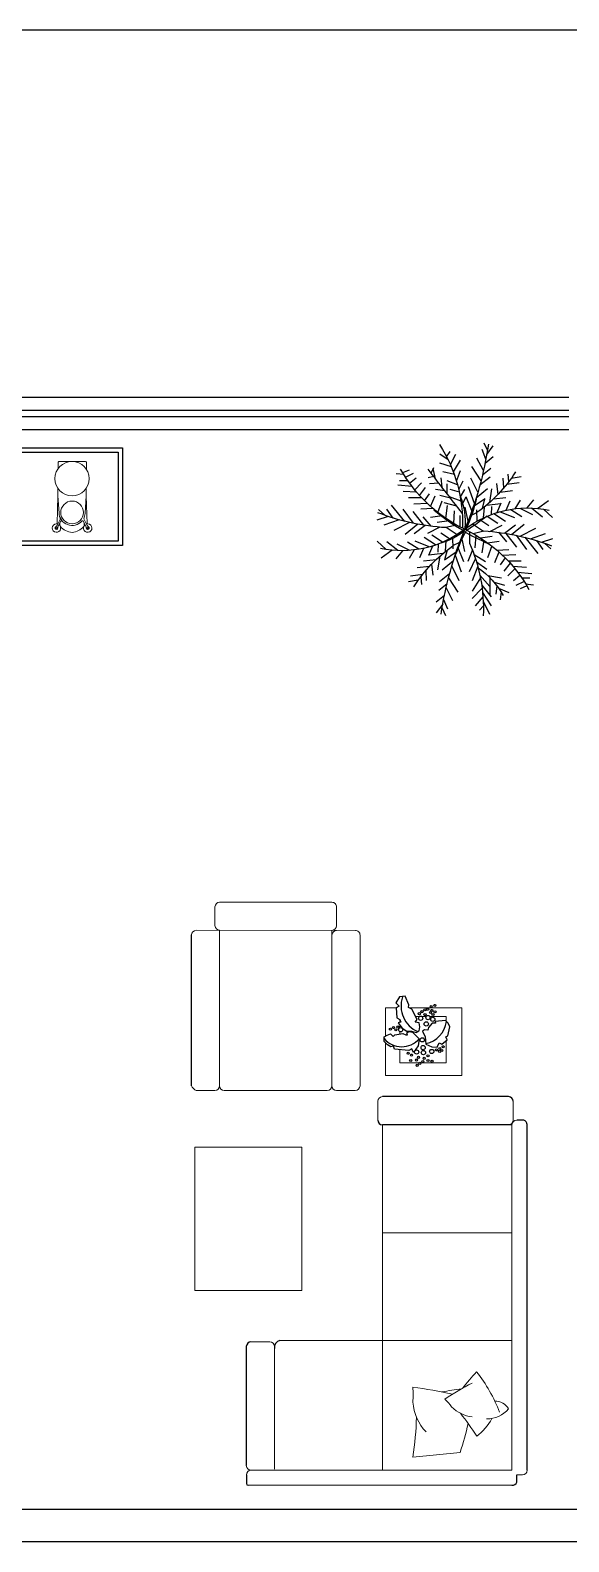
# Model space of a CAD drawing. Header units: inches. Extents: x 580771 to 672494, y 7715997 to 7829530.
# Drawn here: x 662281 to 662530, y 7725314 to 7726014 of the extents above; entities that cross this region are included whole.
import ezdxf

# ---------------------------------------------------------------- set-up
doc = ezdxf.new("R2010")
doc.units = ezdxf.units.IN
doc.header["$MEASUREMENT"] = 0
for name, color, linetype in [('1-ARQ-A', 1, 'Continuous'), ('P02', 2, 'Continuous'), ('parede', 6, 'Continuous'), ('PN010', 1, 'Continuous'), ('TOP_PALMEIRA', 30, 'Continuous'), ('VEGETAZIONE', 94, 'Continuous'), ('VEGETAÇÃO1', 96, 'Continuous')]:
    doc.layers.add(name, color=color, linetype=linetype)
doc.layers.add('A1-LG', color=7, linetype='Continuous', plot=False)
for name, color, linetype, lineweight in [('ARQ-02', 2, 'Continuous', 20), ('Hachura', 1, 'Continuous', 9), ('PROIEZIONI', 145, 'Continuous', 13)]:
    doc.layers.add(name, color=color, linetype=linetype, lineweight=lineweight)

# ---------------------------------------------------------------- blocks, each defined once
blk = doc.blocks.new('A$C740F6566')
at = {"layer": 'TOP_PALMEIRA'}
for p, q in [((2.239, 5.477, -3022.391), (2.019, 5.774, -3022.391)), ((2.215, 5.616, -3022.391), (2.326, 5.86, -3022.391)), ((3.62, 5.529, -3022.391), (3.487, 5.68, -3022.391)), ((3.615, 5.379, -3022.391), (3.826, 5.814, -3022.391)), ((2.296, 5.179, -3022.391), (2.018, 5.405, -3022.391)), ((2.268, 5.32, -3022.391), (2.399, 5.639, -3022.391)), ((2.351, 4.924, -3022.391), (2.575, 5.353, -3022.391)), ((3.575, 4.932, -3022.391), (3.237, 5.28, -3022.391)), ((3.606, 5.229, -3022.391), (3.337, 5.53, -3022.391)), ((3.562, 4.834, -3022.391), (3.887, 5.23, -3022.391)), ((3.593, 5.084, -3022.391), (3.887, 5.53, -3022.391)), ((3.841, 4.577, -3022.391), (3.834, 5.165, -3022.391)), ((4.219, 5.061, -3022.391), (4.187, 5.33, -3022.391)), ((1.408, 4.665, -3022.391), (1.074, 4.72, -3022.391)), ((1.489, 4.555, -3022.391), (1.518, 4.809, -3022.391)), ((1.662, 4.336, -3022.391), (1.68, 4.673, -3022.391)), ((2.383, 4.786, -3022.391), (2.103, 5.011, -3022.391)), ((2.47, 4.444, -3022.391), (2.129, 4.712, -3022.391)), ((2.435, 4.579, -3022.391), (2.75, 5.067, -3022.391)), ((2.542, 4.189, -3022.391), (2.785, 4.669, -3022.391)), ((3.519, 4.583, -3022.391), (3.237, 5.03, -3022.391)), ((3.426, 4.183, -3022.391), (3.237, 4.68, -3022.391)), ((3.5, 4.488, -3022.391), (3.837, 4.88, -3022.391)), ((3.983, 4.733, -3022.391), (4.337, 4.83, -3022.391)), ((4.076, 4.851, -3022.391), (4.037, 5.13, -3022.391)), ((4.135, 4.932, -3022.391), (4.487, 5.08, -3022.391)), ((4.862, 4.496, -3022.391), (4.641, 4.681, -3022.391)), ((5.003, 4.703, -3022.391), (4.728, 4.839, -3022.391)), ((5.098, 4.857, -3022.391), (4.868, 4.952, -3022.391)), ((5.056, 4.788, -3022.391), (5.323, 4.819, -3022.391)), ((1.556, 4.466, -3022.391), (1.141, 4.525, -3022.391)), ((1.788, 4.192, -3022.391), (1.367, 4.244, -3022.391)), ((1.857, 4.118, -3022.391), (1.897, 4.491, -3022.391)), ((2.139, 3.845, -3022.391), (2.064, 4.305, -3022.391)), ((2.599, 4.002, -3022.391), (2.213, 4.318, -3022.391)), ((2.662, 3.805, -3022.391), (2.861, 4.374, -3022.391)), ((3.35, 3.926, -3022.391), (3.137, 4.38, -3022.391)), ((3.383, 4.031, -3022.391), (3.737, 4.28, -3022.391)), ((3.766, 4.503, -3022.391), (4.237, 4.58, -3022.391)), ((4.359, 3.902, -3022.391), (4.187, 4.139, -3022.391)), ((4.528, 4.081, -3022.391), (4.319, 4.351, -3022.391)), ((4.69, 4.271, -3022.391), (4.455, 4.514, -3022.391)), ((4.622, 4.189, -3022.391), (5.083, 4.218, -3022.391)), ((4.778, 4.382, -3022.391), (5.265, 4.434, -3022.391)), ((4.921, 4.58, -3022.391), (5.202, 4.579, -3022.391)), ((0.316, 3.618, -3022.391), (0.01, 3.329, -3022.391)), ((0.516, 3.642, -3022.391), (0.147, 3.906, -3022.391)), ((0.717, 3.655, -3022.391), (0.341, 3.351, -3022.391)), ((0.867, 3.657, -3022.391), (0.641, 3.929, -3022.391)), ((1.122, 3.646, -3022.391), (0.685, 3.431, -3022.391)), ((1.425, 3.608, -3022.391), (1.042, 3.362, -3022.391)), ((1.269, 3.631, -3022.391), (1.094, 3.919, -3022.391)), ((1.581, 3.578, -3022.391), (1.447, 3.899, -3022.391)), ((2.011, 3.964, -3022.391), (1.588, 4.012, -3022.391)), ((1.888, 3.498, -3022.391), (1.755, 3.826, -3022.391)), ((2.246, 3.752, -3022.391), (1.76, 3.812, -3022.391)), ((2.08, 3.432, -3022.391), (2.067, 3.703, -3022.391)), ((2.692, 3.713, -3022.391), (2.294, 3.974, -3022.391)), ((2.385, 3.639, -3022.391), (2.301, 3.969, -3022.391)), ((2.347, 3.319, -3022.391), (2.32, 3.675, -3022.391)), ((2.748, 3.553, -3022.391), (2.941, 4.03, -3022.391)), ((2.875, 3.21, -3022.391), (2.972, 3.682, -3022.391)), ((3.244, 3.628, -3022.391), (3.087, 4.03, -3022.391)), ((3.304, 3.792, -3022.391), (3.687, 4.03, -3022.391)), ((3.63, 3.298, -3022.391), (3.57, 3.734, -3022.391)), ((3.902, 3.496, -3022.391), (3.756, 3.901, -3022.391)), ((4.149, 3.702, -3022.391), (3.992, 4.072, -3022.391)), ((4.074, 3.636, -3022.391), (4.484, 3.613, -3022.391)), ((4.259, 3.804, -3022.391), (4.72, 3.784, -3022.391)), ((4.457, 4.003, -3022.391), (4.901, 4.001, -3022.391)), ((4.732, 3.134, -3022.391), (5.086, 3.615, -3022.391)), ((5.023, 3.2, -3022.391), (5.475, 3.75, -3022.391)), ((5.42, 3.312, -3022.391), (5.638, 3.614, -3022.391)), ((5.709, 3.408, -3022.391), (5.916, 3.598, -3022.391)), ((1.395, 2.757, -3022.391), (0.964, 3.104, -3022.391)), ((1.781, 3.529, -3022.391), (1.296, 3.334, -3022.391)), ((1.995, 3.463, -3022.391), (1.608, 3.211, -3022.391)), ((2.227, 3.373, -3022.391), (1.865, 3.133, -3022.391)), ((2.471, 3.258, -3022.391), (2.173, 3.06, -3022.391)), ((2.724, 3.113, -3022.391), (2.355, 2.87, -3022.391)), ((2.569, 3.205, -3022.391), (2.578, 3.597, -3022.391)), ((2.809, 3.383, -3022.391), (2.575, 3.497, -3022.391)), ((3.146, 3.009, -3022.391), (3.147, 3.396, -3022.391)), ((3.364, 3.13, -3022.391), (3.334, 3.563, -3022.391)), ((3.516, 3.223, -3022.391), (3.921, 3.162, -3022.391)), ((3.758, 3.387, -3022.391), (4.157, 3.333, -3022.391)), ((4.135, 3.033, -3022.391), (4.406, 3.355, -3022.391)), ((4.383, 3.069, -3022.391), (4.741, 3.535, -3022.391)), ((4.58, 3.103, -3022.391), (5.01, 2.756, -3022.391)), ((4.871, 3.164, -3022.391), (5.4, 2.89, -3022.391)), ((5.222, 3.253, -3022.391), (5.736, 3.07, -3022.391)), ((5.595, 3.368, -3022.391), (5.975, 3.243, -3022.391)), ((0.38, 2.492, -3022.391), (0, 2.617, -3022.391)), ((0.753, 2.607, -3022.391), (0.239, 2.79, -3022.391)), ((0.952, 2.66, -3022.391), (0.499, 2.11, -3022.391)), ((1.103, 2.696, -3022.391), (0.575, 2.97, -3022.391)), ((1.243, 2.726, -3022.391), (0.889, 2.245, -3022.391)), ((1.592, 2.791, -3022.391), (1.233, 2.325, -3022.391)), ((1.641, 2.799, -3022.391), (1.268, 3.081, -3022.391)), ((1.84, 2.827, -3022.391), (1.569, 2.505, -3022.391)), ((2.14, 2.859, -3022.391), (1.72, 3.07, -3022.391)), ((2.459, 2.637, -3022.391), (2.054, 2.698, -3022.391)), ((2.708, 2.786, -3022.391), (2.34, 2.873, -3022.391)), ((2.611, 2.73, -3022.391), (2.641, 2.297, -3022.391)), ((2.829, 2.851, -3022.391), (2.827, 2.464, -3022.391)), ((3.1, 2.65, -3022.391), (3.003, 2.179, -3022.391)), ((3.25, 2.747, -3022.391), (3.619, 2.99, -3022.391)), ((3.267, 3.074, -3022.391), (3.635, 2.987, -3022.391)), ((3.406, 2.655, -3022.391), (3.397, 2.263, -3022.391)), ((3.504, 2.602, -3022.391), (3.802, 2.8, -3022.391)), ((3.748, 2.487, -3022.391), (4.109, 2.727, -3022.391)), ((3.834, 3.001, -3022.391), (4.254, 2.79, -3022.391)), ((3.98, 2.397, -3022.391), (4.367, 2.649, -3022.391)), ((4.333, 3.061, -3022.391), (4.707, 2.779, -3022.391)), ((0.266, 2.452, -3022.391), (0.059, 2.262, -3022.391)), ((0.555, 2.548, -3022.391), (0.337, 2.246, -3022.391)), ((1.716, 2.057, -3022.391), (1.255, 2.076, -3022.391)), ((1.901, 2.224, -3022.391), (1.491, 2.247, -3022.391)), ((2.217, 2.473, -3022.391), (1.818, 2.527, -3022.391)), ((1.826, 2.158, -3022.391), (1.983, 1.788, -3022.391)), ((2.073, 2.364, -3022.391), (2.219, 1.959, -3022.391)), ((2.718, 2.145, -3022.391), (2.287, 2.03, -3022.391)), ((2.345, 2.562, -3022.391), (2.405, 2.126, -3022.391)), ((2.88, 2.131, -3022.391), (3.033, 1.83, -3022.391)), ((3.227, 2.307, -3022.391), (3.033, 1.83, -3022.391)), ((3.166, 2.477, -3022.391), (3.399, 2.363, -3022.391)), ((3.282, 2.147, -3022.391), (3.681, 1.886, -3022.391)), ((3.59, 2.221, -3022.391), (3.674, 1.891, -3022.391)), ((3.627, 2.541, -3022.391), (3.655, 2.185, -3022.391)), ((3.728, 2.108, -3022.391), (4.215, 2.048, -3022.391)), ((3.894, 2.428, -3022.391), (3.908, 2.157, -3022.391)), ((4.086, 2.362, -3022.391), (4.22, 2.034, -3022.391)), ((4.193, 2.331, -3022.391), (4.679, 2.526, -3022.391)), ((4.394, 2.282, -3022.391), (4.528, 1.961, -3022.391)), ((4.549, 2.252, -3022.391), (4.932, 2.498, -3022.391)), ((4.705, 2.229, -3022.391), (4.881, 1.941, -3022.391)), ((4.853, 2.214, -3022.391), (5.29, 2.429, -3022.391)), ((5.108, 2.203, -3022.391), (5.333, 1.931, -3022.391)), ((5.258, 2.205, -3022.391), (5.634, 2.509, -3022.391)), ((5.459, 2.218, -3022.391), (5.828, 1.954, -3022.391)), ((5.659, 2.242, -3022.391), (5.964, 2.531, -3022.391)), ((1.352, 1.671, -3022.391), (0.892, 1.642, -3022.391)), ((1.518, 1.857, -3022.391), (1.073, 1.859, -3022.391)), ((1.285, 1.589, -3022.391), (1.52, 1.346, -3022.391)), ((1.446, 1.779, -3022.391), (1.656, 1.509, -3022.391)), ((1.616, 1.958, -3022.391), (1.788, 1.721, -3022.391)), ((2.305, 1.617, -3022.391), (1.987, 1.58, -3022.391)), ((2.501, 1.869, -3022.391), (2.137, 1.78, -3022.391)), ((2.391, 1.727, -3022.391), (2.387, 1.38, -3022.391)), ((2.86, 1.977, -3022.391), (2.466, 1.824, -3022.391)), ((2.803, 1.666, -3022.391), (2.487, 1.58, -3022.391)), ((2.784, 1.581, -3022.391), (2.937, 1.28, -3022.391)), ((2.836, 1.83, -3022.391), (2.987, 1.58, -3022.391)), ((3.313, 2.055, -3022.391), (3.114, 1.486, -3022.391)), ((3.433, 1.671, -3022.391), (3.19, 1.191, -3022.391)), ((3.376, 1.858, -3022.391), (3.761, 1.542, -3022.391)), ((3.836, 2.015, -3022.391), (3.911, 1.555, -3022.391)), ((3.964, 1.896, -3022.391), (4.387, 1.848, -3022.391)), ((4.117, 1.742, -3022.391), (4.078, 1.369, -3022.391)), ((4.186, 1.668, -3022.391), (4.608, 1.616, -3022.391)), ((0.919, 1.072, -3022.391), (0.652, 1.041, -3022.391)), ((1.197, 1.478, -3022.391), (0.71, 1.426, -3022.391)), ((1.054, 1.28, -3022.391), (0.773, 1.281, -3022.391)), ((0.972, 1.157, -3022.391), (1.247, 1.021, -3022.391)), ((1.113, 1.364, -3022.391), (1.334, 1.179, -3022.391)), ((1.932, 1.134, -3022.391), (1.737, 1.18, -3022.391)), ((2.109, 1.364, -3022.391), (1.787, 1.38, -3022.391)), ((1.993, 1.214, -3022.391), (1.918, 0.868, -3022.391)), ((2.213, 1.499, -3022.391), (2.187, 1.18, -3022.391)), ((2.632, 1.064, -3022.391), (2.237, 0.98, -3022.391)), ((2.742, 1.415, -3022.391), (2.387, 1.28, -3022.391)), ((2.706, 1.29, -3022.391), (2.837, 0.93, -3022.391)), ((3.54, 1.281, -3022.391), (3.225, 0.793, -3022.391)), ((3.504, 1.416, -3022.391), (3.846, 1.148, -3022.391)), ((3.591, 1.074, -3022.391), (3.872, 0.849, -3022.391)), ((4.313, 1.524, -3022.391), (4.294, 1.187, -3022.391)), ((4.419, 1.394, -3022.391), (4.833, 1.335, -3022.391)), ((4.486, 1.305, -3022.391), (4.457, 1.051, -3022.391)), ((4.567, 1.195, -3022.391), (4.901, 1.14, -3022.391)), ((0.877, 1.003, -3022.391), (1.106, 0.908, -3022.391)), ((1.841, 1.016, -3022.391), (1.937, 0.83, -3022.391)), ((2.533, 0.811, -3022.391), (2.137, 0.68, -3022.391)), ((2.42, 0.564, -3022.391), (2.137, 0.38, -3022.391)), ((2.496, 0.726, -3022.391), (2.687, 0.38, -3022.391)), ((2.599, 0.976, -3022.391), (2.837, 0.58, -3022.391)), ((3.624, 0.936, -3022.391), (3.4, 0.507, -3022.391)), ((3.707, 0.54, -3022.391), (3.576, 0.221, -3022.391)), ((3.679, 0.681, -3022.391), (3.957, 0.455, -3022.391)), ((2.37, 0.463, -3022.391), (2.487, 0.28, -3022.391)), ((3.76, 0.244, -3022.391), (3.649, 0, -3022.391)), ((3.736, 0.383, -3022.391), (3.955, 0.087, -3022.391))]:
    blk.add_line(p, q, dxfattribs=at)
at = {"layer": 'TOP_PALMEIRA', "color": 92}
for centre, radius, start, end in [((14.281, 7.632, -3022.391), 12.233, 188.516, 202.6061), ((-1.948, 5.644, -3022.391), 5.569, 336.1944, 2.2987), ((1.914, 6.469, -3022.391), 2.701, 304.4561, 331.4948), ((5.393, 7.481, -3022.391), 4.879, 212.1218, 234.7349), ((0.884, 7.353, -3022.391), 4.898, 295.4351, 330.987), ((0.84, 0.122, -3022.391), 3.535, 52.5988, 101.7634), ((3.184, 10.523, -3022.391), 7.55, 273.4205, 291.3892), ((2.79, -4.663, -3022.391), 7.55, 93.4205, 111.3892), ((5.091, -1.493, -3022.391), 4.898, 115.4351, 150.987), ((-1.898, 2.681, -3022.391), 4.809, 326.851, 2.4966), ((-8.306, -1.772, -3022.391), 12.233, 8.516, 22.6061), ((5.134, 5.738, -3022.391), 3.535, 232.5988, 281.7634), ((90.319, -66.742, -3022.391), 111.442, 141.6662, 142.64222), ((0.582, -1.621, -3022.391), 4.879, 32.1218, 54.7349)]:
    blk.add_arc(centre, radius, start, end, dxfattribs=at)
at = {"layer": 'TOP_PALMEIRA'}
for centre, radius, start, end in [((7.662, 5.48, -3022.391), 5.257, 198.8657, 208.393), ((1.43, 0.933, -3022.391), 2.579, 53.6318, 73.2381), ((8.036, -6.112, -3022.391), 10.439, 114.0336, 119.0965), ((5.407, -1.698, -3022.391), 5.28, 117.8553, 131.0663), ((0.812, 2.655, -3022.391), 2.187, 337.8337, 5.9061), ((-1.862, 0.702, -3022.391), 5.373, 12.1313, 24.7386), ((-1.113, -3.57, -3022.391), 7.754, 51.2825, 57.6422)]:
    blk.add_arc(centre, radius, start, end, dxfattribs=at)

msp = doc.modelspace()

# ---------------------------------------------------------------- linework, layer by layer
at = {"layer": '1-ARQ-A'}
for p, q in [((662099.982, 7725844.483), (662529.982, 7725844.483)), ((662529.982, 7725829.483), (662114.982, 7725829.483))]:
    msp.add_line(p, q, dxfattribs=at)
at = {"layer": 'A1-LG', "color": 1}
msp.add_arc((662381.566, 7725341.467), 0.849, 177.779169, 265.822119, dxfattribs=at)
at = {"layer": 'ARQ-02'}
for p, q in [((662293.572, 7725811.42), (662293.572, 7725814.376)), ((662293.967, 7725814.77), (662306.329, 7725814.77)), ((662306.723, 7725811.13), (662306.723, 7725814.376)), ((662293.475, 7725798.902), (662293.475, 7725802.396)), ((662306.625, 7725798.902), (662306.625, 7725802.396)), ((662293.475, 7725798.902), (662293.108, 7725785.892)), ((662293.475, 7725798.902), (662294.027, 7725790.767)), ((662306.625, 7725798.902), (662306.073, 7725790.767)), ((662306.992, 7725785.892), (662306.625, 7725798.902)), ((662294.36, 7725787.592), (662293.07, 7725785.137)), ((662294.859, 7725787.126), (662293.652, 7725784.831)), ((662294.448, 7725785.045), (662294.448, 7725786.345)), ((662305.241, 7725787.126), (662306.448, 7725784.831)), ((662305.652, 7725785.045), (662305.652, 7725786.345)), ((662305.74, 7725787.592), (662307.03, 7725785.137))]:
    msp.add_line(p, q, dxfattribs=at)
for centre, radius in [((662300.05, 7725806.837), 7.935), ((662300.05, 7725791.176), 5.26), ((662292.813, 7725783.942), 0.392), ((662307.287, 7725783.942), 0.392)]:
    msp.add_circle(centre, radius, dxfattribs=at)
for centre, radius, start, end in [((662293.967, 7725814.376), 0.395, 90, 180), ((662306.329, 7725814.376), 0.395, 0, 90), ((662300.05, 7725791.176), 6.037, 180, 318.840026), ((662292.905, 7725788.356), 1.644, 332.268913, 21.534185), ((662307.195, 7725788.356), 1.644, 158.465815, 207.731087), ((662300.05, 7725791.176), 6.037, 338.465815, 0), ((662292.813, 7725783.942), 1.973, 71.862981, 52.674844), ((662292.813, 7725783.942), 0.653, 121.434554, 3.103271), ((662291.615, 7725785.902), 1.644, 301.434554, 332.268913), ((662295.107, 7725784.066), 1.644, 152.268913, 183.103271), ((662300.523, 7725789.643), 7.724, 220.771544, 266.20947), ((662295.208, 7725786.943), 0.395, 41.159974, 152.268913), ((662299.578, 7725789.643), 7.724, 273.79053, 319.228456), ((662304.892, 7725786.943), 0.395, 27.731087, 138.840026), ((662307.287, 7725783.942), 1.973, 127.325156, 108.137019), ((662304.993, 7725784.066), 1.644, 356.896729, 27.731087), ((662307.287, 7725783.942), 0.653, 176.896729, 58.565446), ((662308.485, 7725785.902), 1.644, 207.731087, 238.565446)]:
    msp.add_arc(centre, radius, start, end, dxfattribs=at)
at = {"layer": 'Hachura'}
for p, q in [((662366.197, 7725599.82), (662366.199, 7725608.487)), ((662368.367, 7725610.653), (662420.367, 7725610.637)), ((662422.533, 7725608.469), (662422.53, 7725599.803)), ((662357.529, 7725597.656), (662431.196, 7725597.633)), ((662368.363, 7725597.653), (662368.34, 7725525.653)), ((662420.363, 7725597.637), (662420.34, 7725525.637)), ((662433.362, 7725595.466), (662433.34, 7725525.633)), ((662366.173, 7725523.487), (662357.506, 7725523.49)), ((662370.506, 7725523.486), (662418.173, 7725523.471)), ((662431.173, 7725523.467), (662422.506, 7725523.469)), ((662441.534, 7725518.454), (662441.534, 7725509.787)), ((662504.276, 7725509.787), (662504.276, 7725518.454)), ((662443.7, 7725507.621), (662503.7, 7725507.621)), ((662443.7, 7725347.621), (662443.7, 7725507.621)), ((662503.7, 7725347.621), (662503.7, 7725507.621)), ((662443.7, 7725457.621), (662503.7, 7725457.621)), ((662391.534, 7725407.055), (662382.867, 7725407.055)), ((662393.7, 7725348.164), (662393.7, 7725404.888)), ((662396.297, 7725407.621), (662503.7, 7725407.621)), ((662479.69, 7725355.889), (662457.804, 7725353.675)), ((662382.867, 7725347.621), (662503.7, 7725347.621)), ((662381.504, 7725340.621), (662503.7, 7725340.621)), ((662505.867, 7725345.454), (662508.534, 7725345.454))]:
    msp.add_line(p, q, dxfattribs=at)
for points in [[(662445.156, 7725548.626), (662445.156, 7725561.777), (662450.057, 7725561.777)], [(662456.107, 7725561.777), (662480.497, 7725561.777), (662480.497, 7725530.395), (662445.156, 7725530.395), (662445.156, 7725545.417)]]:
    msp.add_lwpolyline(points, dxfattribs=at)
msp.add_lwpolyline([(662356.827, 7725497.162), (662406.476, 7725497.162), (662406.476, 7725430.909), (662356.827, 7725430.909)], close=True, dxfattribs=at)
for centre, radius, start, end in [((662368.366, 7725608.486), 2.167, 89.982268, 179.982268), ((662420.366, 7725608.47), 2.167, 359.982268, 89.982268), ((662368.363, 7725599.82), 2.167, 179.982268, 269.982268), ((662420.363, 7725599.803), 2.167, 269.982268, 359.982268), ((662357.529, 7725595.49), 2.167, 89.982268, 179.982268), ((662422.529, 7725595.469), 2.167, 89.982268, 179.982268), ((662431.195, 7725595.467), 2.167, 359.982268, 89.982268), ((662358.86, 7725527.009), 3.771, 201.007952, 248.956584), ((662366.174, 7725525.654), 2.167, 269.982268, 359.982268), ((662366.174, 7725525.654), 2.167, 269.982268, 359.982268), ((662370.507, 7725525.652), 2.167, 179.982268, 269.982268), ((662418.174, 7725525.637), 2.167, 269.982268, 359.982268), ((662422.507, 7725525.636), 2.167, 179.982268, 269.982268), ((662431.174, 7725525.633), 2.167, 269.982268, 359.982268), ((662443.7, 7725518.454), 2.167, 90, 180), ((662502.109, 7725509.787), 2.167, 270, 0), ((662505.867, 7725507.621), 2.167, 90, 180), ((662391.534, 7725404.888), 2.167, 0, 90), ((662631.929, 7725262.234), 195.106, 137.824956, 140.80841), ((662427.542, 7725346.847), 75.674, 21.450266, 37.799706), ((662425.818, 7725149.721), 238.505, 77.810656, 82.292728), ((662419.046, 7725382.605), 38.913, 354.888887, 5.111113), ((662520.637, 7725109.568), 278.723, 98.28805, 100.217814), ((662563.238, 7725240.393), 166.954, 117.864163, 122.883324), ((662480.475, 7725380.9), 22.739, 184.44299, 223.248218), ((662453.571, 7725361.101), 27.239, 35.479483, 45.701709), ((662487.001, 7725388.173), 15.917, 225.033586, 263.838813), ((662492.113, 7725384.511), 13.11, 269.17747, 319.559354), ((662495.748, 7725372.278), 7.358, 30.454553, 90.038604), ((662307.642, 7725376.538), 151.892, 351.343132, 358.357691), ((662377.56, 7725391.335), 108.105, 340.85967, 348.226587), ((662397.116, 7725307.137), 106.325, 31.933728, 38.948287), ((662472.663, 7725382.976), 24.491, 306.843623, 332.305337), ((662382.867, 7725349.787), 2.167, 180, 270), ((662382.884, 7725345.454), 2.167, 90, 180), ((662508.534, 7725347.621), 2.167, 270, 0)]:
    msp.add_arc(centre, radius, start, end, dxfattribs=at)
at = {"layer": 'P02'}
for p, q in [((662105.982, 7725838.483), (662529.982, 7725838.483)), ((662529.982, 7725835.483), (662108.982, 7725835.483))]:
    msp.add_line(p, q, dxfattribs=at)
at = {"layer": 'parede'}
for p, q in [((664912.489, 7726014.483), (660804.377, 7726014.483)), ((664544.982, 7725329.483), (661384.982, 7725329.483)), ((664559.982, 7725314.483), (661384.982, 7725314.483))]:
    msp.add_line(p, q, dxfattribs=at)
at = {"layer": 'PN010'}
for p, q in [((662355.34, 7725525.657), (662355.362, 7725595.49)), ((662502.109, 7725520.621), (662443.7, 7725520.621)), ((662509.193, 7725509.787), (662505.867, 7725509.787)), ((662503.7, 7725507.621), (662443.7, 7725507.621)), ((662510.7, 7725347.621), (662510.7, 7725507.975)), ((662380.7, 7725404.888), (662380.7, 7725349.787)), ((662380.718, 7725345.454), (662380.718, 7725341.5)), ((662505.867, 7725342.098), (662505.867, 7725345.454))]:
    msp.add_line(p, q, dxfattribs=at)
for points in [[(662122.845, 7725821.155), (662323.397, 7725821.155), (662323.397, 7725775.83), (662122.845, 7725775.83)], [(662124.845, 7725819.155), (662321.397, 7725819.155), (662321.397, 7725777.83), (662124.845, 7725777.83)]]:
    msp.add_lwpolyline(points, close=True, dxfattribs=at)
for centre, radius, start, end in [((662502.109, 7725518.454), 2.167, 0, 90), ((662443.7, 7725509.787), 2.167, 180, 270), ((662508.644, 7725507.798), 2.064, 355.076533, 74.579327), ((662382.867, 7725404.888), 2.167, 90, 180), ((662396.888, 7725404.459), 3.217, 100.587138, 187.674426), ((662504, 7725342.508), 1.911, 260.975092, 347.607595)]:
    msp.add_arc(centre, radius, start, end, dxfattribs=at)
at = {"layer": 'PROIEZIONI'}
for points in [[(662460.772, 7725557.667), (662459.152, 7725557.667)], [(662463.94, 7725557.667), (662462.043, 7725557.667)], [(662473.204, 7725555.51), (662473.204, 7725557.667), (662465.697, 7725557.667)], [(662451.821, 7725556.15), (662451.821, 7725555.048)], [(662451.821, 7725553.768), (662451.821, 7725552.527)], [(662451.821, 7725550.676), (662451.821, 7725549.628)], [(662461.462, 7725536.285), (662473.204, 7725536.285), (662473.204, 7725546.498)], [(662451.821, 7725542.393), (662451.821, 7725536.285), (662460.591, 7725536.285)]]:
    msp.add_lwpolyline(points, dxfattribs=at)
at = {"layer": 'VEGETAZIONE'}
for points in [[(662457.196, 7725550.897), (662459.36, 7725550.284), (662460.768, 7725551.046), (662461.078, 7725552.906), (662460.788, 7725554.748), (662458.946, 7725555.038), (662459.87, 7725556.285), (662457.351, 7725561.13), (662455.736, 7725561.97), (662455.981, 7725563.12), (662454.237, 7725567.19), (662451.698, 7725566.783), (662449.902, 7725564.083), (662451.42, 7725562.564), (662450.044, 7725561.77), (662450.328, 7725557.144), (662451.704, 7725556.388), (662452.299, 7725555.174), (662451.071, 7725554.851), (662452.816, 7725552.331), (662455.044, 7725550.878)], [(662466.55, 7725543.714), (662469.102, 7725543.488), (662469.961, 7725545.574), (662471.175, 7725544.98), (662473.747, 7725546.905), (662473.068, 7725548.359), (662474.057, 7725548.766), (662474.935, 7725553.003), (662474.096, 7725554.618), (662472.868, 7725555.846), (662468.178, 7725555.42), (662468.243, 7725554.58), (662466.77, 7725554.657), (662465.071, 7725552.635), (662464.748, 7725551.408), (662463.145, 7725551.614), (662462.209, 7725551.001), (662463.514, 7725548.3), (662463.882, 7725544.986)]]:
    msp.add_lwpolyline(points, close=True, dxfattribs=at)
for points in [[(662460.716, 7725547.377), (662460.322, 7725544.205), (662458.139, 7725541.117), (662457.299, 7725542.732), (662455.923, 7725541.937), (662449.295, 7725542.673), (662448.778, 7725543.965), (662447.551, 7725543.642), (662446.013, 7725544.56), (662444.463, 7725546.11), (662444.482, 7725548.262), (662445.89, 7725549.024), (662447.428, 7725549.657), (662448.655, 7725548.429), (662449.43, 7725549.205), (662453.119, 7725549.857), (662454.573, 7725549.179), (662455.283, 7725549.244), (662454.98, 7725550.167), (662455.884, 7725550.813), (662457.68, 7725550.413), (662460.716, 7725547.377)], [(662473.204, 7725548.069), (662473.204, 7725548.414)]]:
    msp.add_lwpolyline(points, dxfattribs=at)
for centre, radius in [((662460.826, 7725559.05), 0.491), ((662461.408, 7725556.918), 0.982), ((662462.041, 7725560.006), 0.491), ((662463.417, 7725560.801), 0.491), ((662463.43, 7725558.617), 0.491), ((662464.819, 7725557.228), 0.982), ((662464.677, 7725561.092), 0.491), ((662465.988, 7725559.625), 0.491), ((662466.311, 7725562.403), 0.491), ((662467.035, 7725556.408), 0.982), ((662466.602, 7725560.562), 0.491), ((662467.131, 7725558.637), 0.491), ((662468.01, 7725562.875), 0.491), ((662468.055, 7725559.884), 0.491), ((662447.415, 7725551.84), 0.491), ((662448.823, 7725552.603), 0.491), ((662449.889, 7725551.537), 0.491), ((662450.89, 7725552.861), 0.491), ((662452.15, 7725551.601), 0.982), ((662464.024, 7725554.302), 0.982), ((662462.138, 7725546.915), 0.982), ((662462.57, 7725543.352), 0.982), ((662470.316, 7725542.893), 0.491), ((662471.802, 7725543.733), 0.491), ((662455.6, 7725540.71), 0.491), ((662456.808, 7725537.331), 0.491), ((662457.215, 7725539.87), 0.491), ((662459.528, 7725541.278), 0.982), ((662459.508, 7725537.576), 0.491), ((662460.432, 7725538.823), 0.491), ((662461.026, 7725536.058), 0.491), ((662462.713, 7725541.039), 0.982), ((662462.435, 7725536.821), 0.491), ((662463.068, 7725538.358), 0.491), ((662464.812, 7725537.389), 0.491), ((662464.832, 7725539.54), 0.491), ((662466.563, 7725541.53), 0.982), ((662466.686, 7725537.066), 0.491), ((662468.779, 7725542.26), 0.491), ((662470.232, 7725541.582), 0.491), ((662471.253, 7725541.956), 0.491), ((662459.812, 7725535.102), 0.491)]:
    msp.add_circle(centre, radius, dxfattribs=at)
for centre, radius, start, end in [((662465.298, 7725562.675), 12.984, 161.163167, 246.85872), ((662461.342, 7725557.092), 12.135, 281.95773, 351.801855), ((662452.643, 7725554.57), 10.813, 220.942599, 318.299542)]:
    msp.add_arc(centre, radius, start, end, dxfattribs=at)

# ---------------------------------------------------------------- block references
at = {"layer": 'VEGETAÇÃO1', "xscale": -13.61930062249303, "yscale": 13.61930060386658, "zscale": 13.61930062209922, "rotation": 180}
msp.add_blockref('A$C740F6566', (662441.164, 7725823.266, 41162.857), dxfattribs=at)

doc.saveas('drawing.dxf')
